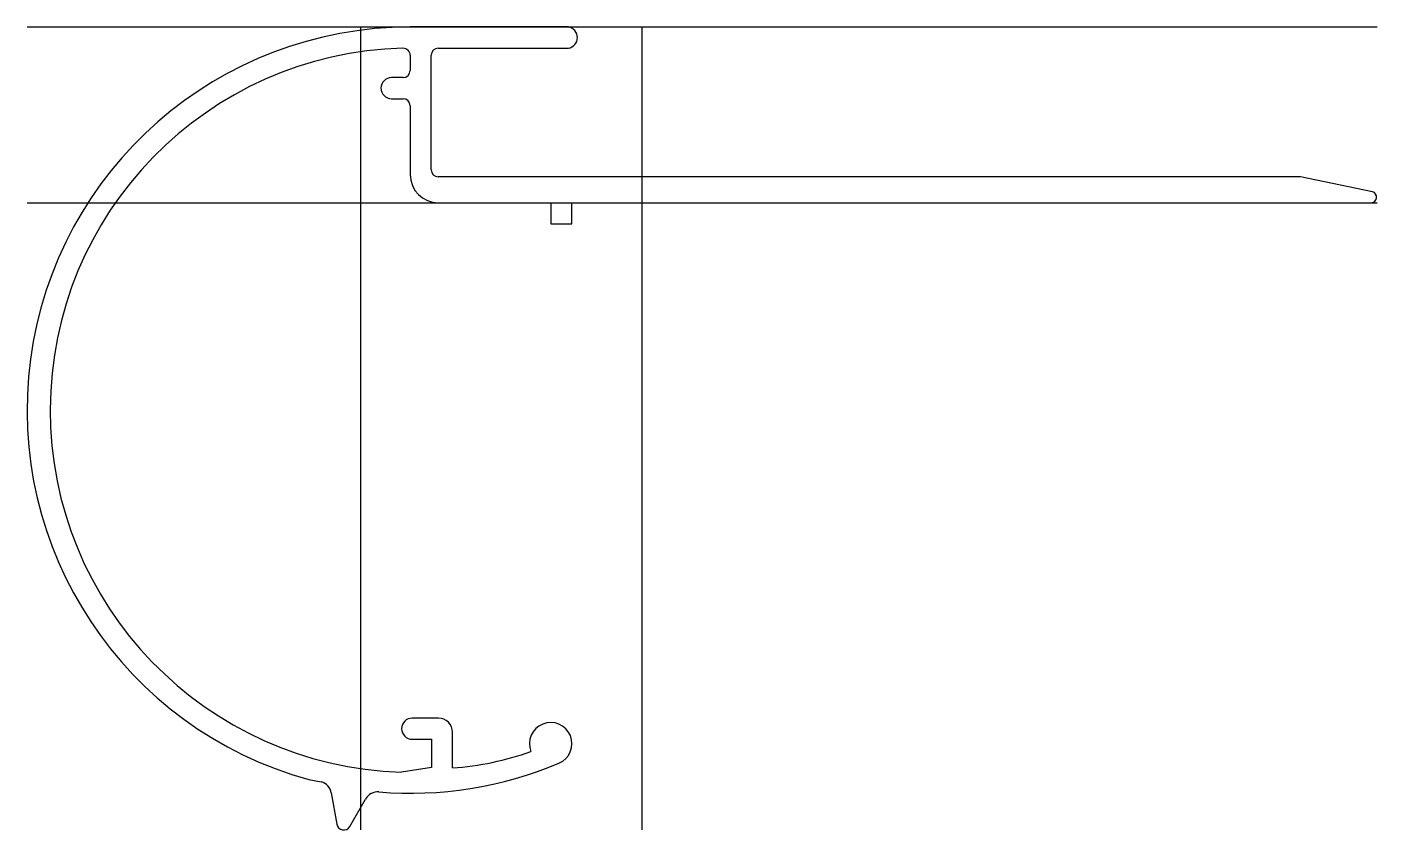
# Model space of a CAD drawing. Extents: x -43.3 to 52.7, y -44.6 to 12.5.
import ezdxf

# ---------------------------------------------------------------- set-up
doc = ezdxf.new("R2010")
doc.units = 0
doc.layers.get('0').update_dxf_attribs({"linetype": 'CONTINUOUS'})

msp = doc.modelspace()

# ---------------------------------------------------------------- linework, layer by layer
at = {"linetype": 'CONTINUOUS'}
for p, q in [((-43.34, 12.5), (52.67, 12.5)), ((-19.59, -44.6), (-19.59, 12.5)), ((-4.84, 12.5), (-16.09, 12.5)), ((0.41, -44.6), (0.41, 12.5)), ((-14.09, 10.99), (-4.84, 10.99)), ((-16.09, 10.49), (-16.09, 9.4)), ((-14.59, 2.35), (-14.59, 10.49)), ((-16.59, 8.9), (-17.42, 8.9)), ((-17.42, 7.4), (-16.59, 7.4)), ((-16.09, 6.9), (-16.09, 2)), ((47.24, 1.85), (-14.09, 1.85)), ((52.36, 0.78), (47.24, 1.85)), ((-43.34, 0), (52.67, 0)), ((-14.09, 0), (-6.09, 0)), ((-6.09, 0), (-6.09, -1.5)), ((-4.59, -1.5), (-4.59, 0)), ((-4.59, 0), (45.16, 0)), ((45.16, 0), (52.28, 0)), ((-6.09, -1.5), (-4.59, -1.5)), ((-14.08, -36.66), (-15.95, -36.66)), ((-15.95, -38.16), (-14.58, -38.16)), ((-14.58, -38.16), (-14.58, -40.17)), ((-13.08, -40.2), (-13.08, -37.66)), ((-14.58, -40.17), (-16.71, -40.49)), ((-23.29, -41.03), (-22.42, -41.19)), ((-21.7, -41.98), (-21.31, -44.19)), ((-20.38, -44.36), (-19.26, -42.41))]:
    msp.add_line(p, q, dxfattribs=at)
for centre, radius, start, end in [((-16.084, -14.75), 27.25, 90.01227, 254.66666), ((-4.963, 11.745), 0.765, 279.2743, 80.7257), ((-15.94, -14.752), 25.75, 91.46972, 268.28543), ((-16.59, 10.49), 0.5, 359.98854, 91.14599), ((-14.09, 10.49), 0.5, 90, 180), ((-17.42, 8.15), 0.75, 90, 270), ((-16.59, 9.4), 0.5, 270, 0), ((-16.59, 6.9), 0.5, 0, 90), ((-14.09, 2), 2, 180, 270), ((-14.09, 2.35), 0.5, 180, 270), ((52.241, 0.398), 0.4, 275.58923, 72.69874), ((-15.95, -37.41), 0.75, 90, 270), ((-14.08, -37.66), 1, 0, 90), ((-6.095, -38.478), 1.51, 292.77771, 201.45205), ((-14.56, -19.252), 21, 274.0403, 289.64385), ((-16.076, -14.752), 27.25, 265.29706, 292.81365), ((-22.685, -42.154), 1, 10.03993, 74.65168), ((-18.392, -42.907), 1, 85.29432, 150.22276), ((-20.816, -44.115), 0.5, 188.66005, 330.62184)]:
    msp.add_arc(centre, radius, start, end, dxfattribs=at)

doc.saveas('drawing.dxf')
